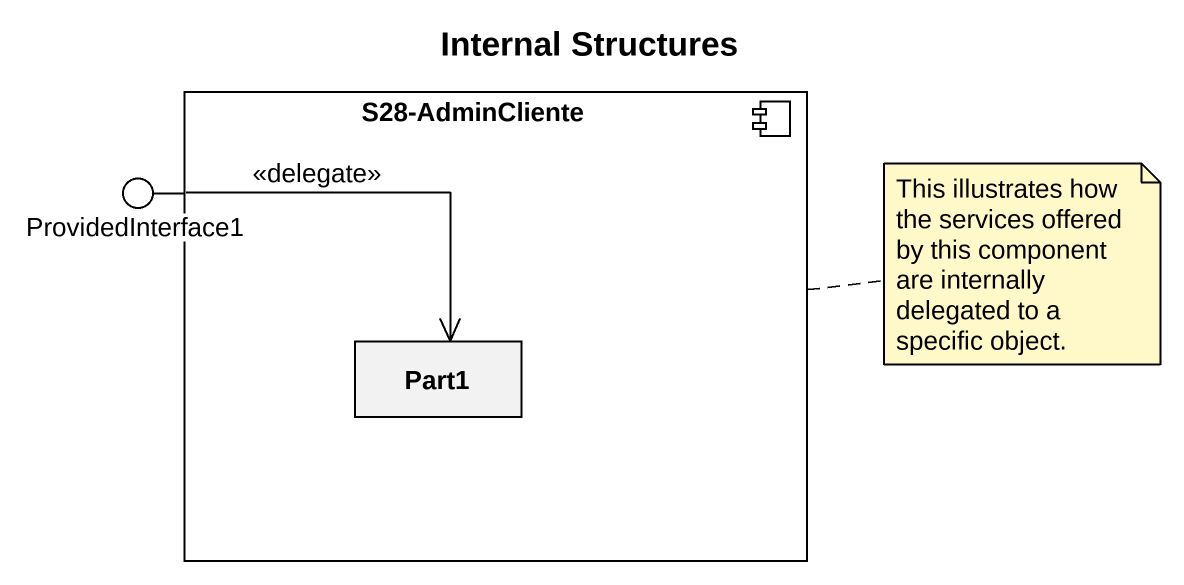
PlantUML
@startuml
title Internal Structures
component "S28-AdminCliente" as S28_AdminCliente {
  rectangle Part1
}
() ProvidedInterface1
S28_AdminCliente -left- ProvidedInterface1
ProvidedInterface1 --> Part1 : <<delegate>>
note right of S28_AdminCliente : This illustrates how the services offered by this component are internally delegated to a specific object.
@enduml
